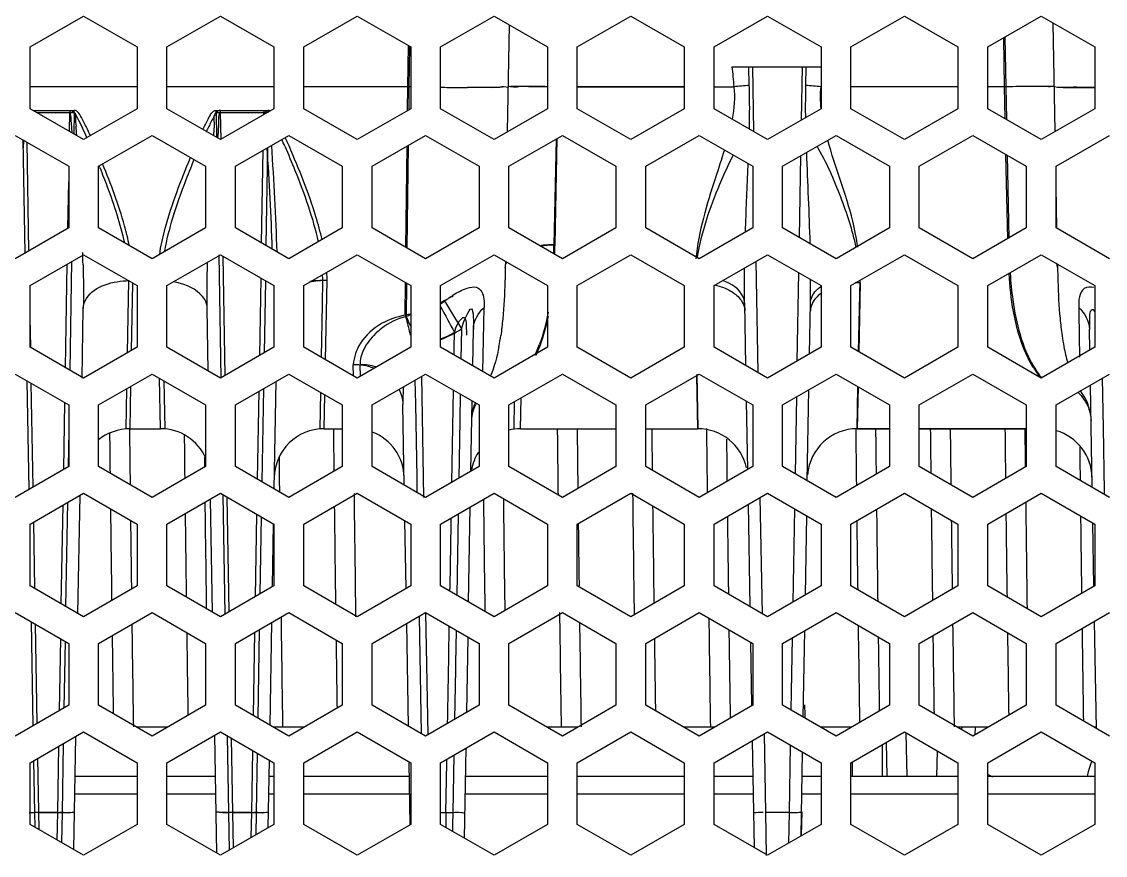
# Model space of a CAD drawing. Header units: millimetres. Extents: x 10297564 to 11610295, y -9287743 to -8409454.
# Drawn here: x 10489156 to 10490030, y -9079286 to -9078613 of the extents above; entities that cross this region are included whole.
import ezdxf

# ---------------------------------------------------------------- set-up
doc = ezdxf.new("R2010")
doc.units = ezdxf.units.MM
doc.header["$LTSCALE"] = 100
doc.layers.add('-0', color=7, linetype='Continuous')

# ---------------------------------------------------------------- blocks, each defined once
blk = doc.blocks.new('인버터 외형도')
at = {"layer": '-0', "linetype": 'Continuous'}
for p, q in [((90016.89, 52167.98), (90049.24, 52186.66)), ((90049.24, 52186.66), (90081.6, 52167.98)), ((90099.65, 52167.98), (90132.01, 52186.66)), ((90132.01, 52186.66), (90164.37, 52167.98)), ((90182.42, 52167.98), (90214.78, 52186.66)), ((90214.78, 52186.66), (90247.14, 52167.98)), ((90265.19, 52167.98), (90297.55, 52186.66)), ((90297.55, 52186.66), (90329.9, 52167.98)), ((90347.96, 52167.98), (90380.32, 52186.66)), ((90380.32, 52186.66), (90412.67, 52167.98)), ((90430.73, 52167.98), (90463.09, 52186.66)), ((90463.09, 52186.66), (90495.44, 52167.98)), ((90513.5, 52167.98), (90545.86, 52186.66)), ((90545.86, 52186.66), (90578.21, 52167.98)), ((90596.27, 52167.98), (90628.63, 52186.66)), ((90628.63, 52186.66), (90660.98, 52167.98)), ((90305.8, 52116.7), (90306.93, 52181.24)), ((90637.08, 52116.81), (90635.93, 52182.44)), ((90606.51, 52143.85), (90605.99, 52173.59)), ((90606.65, 52173.97), (90607.18, 52143.85)), ((90016.89, 52130.61), (90016.89, 52167.98)), ((90081.6, 52167.98), (90081.6, 52130.61)), ((90099.65, 52130.61), (90099.65, 52167.98)), ((90164.37, 52167.98), (90164.37, 52130.61)), ((90182.42, 52130.61), (90182.42, 52167.98)), ((90245.42, 52143.85), (90245.85, 52168.71)), ((90246.51, 52167.99), (90246.09, 52143.85)), ((90247.14, 52167.98), (90247.14, 52130.61)), ((90265.19, 52130.61), (90265.19, 52167.98)), ((90329.9, 52167.98), (90329.9, 52130.61)), ((90347.96, 52130.61), (90347.96, 52167.98)), ((90412.67, 52167.98), (90412.67, 52130.61)), ((90430.73, 52130.61), (90430.73, 52167.98)), ((90495.44, 52167.98), (90495.44, 52130.61)), ((90513.5, 52130.61), (90513.5, 52167.98)), ((90578.21, 52167.98), (90578.21, 52130.61)), ((90596.27, 52130.61), (90596.27, 52167.98)), ((90660.98, 52167.98), (90660.98, 52130.61)), ((90441.53, 52156.01), (90495.44, 52156.01)), ((90452.02, 52144.74), (90451.65, 52156.01)), ((90454.79, 52116.72), (90454.1, 52156.01)), ((90483.98, 52156.01), (90483.42, 52123.67)), ((90486.12, 52144.74), (90486.49, 52156.01)), ((90081.6, 52143.85), (90016.89, 52143.85)), ((90081.6, 52143.85), (90016.89, 52143.85)), ((90164.37, 52143.85), (90099.65, 52143.85)), ((90164.37, 52143.85), (90099.65, 52143.85)), ((90245.42, 52143.85), (90182.42, 52143.85)), ((90246.09, 52143.85), (90182.42, 52143.85)), ((90245.24, 52129.52), (90245.42, 52143.85)), ((90247.14, 52143.82), (90245.42, 52143.85)), ((90246.09, 52143.85), (90245.92, 52129.91)), ((90247.14, 52143.83), (90246.09, 52143.85)), ((90412.67, 52143.85), (90347.96, 52143.85)), ((90347.96, 52143.85), (90412.67, 52143.85)), ((90430.73, 52143.85), (90442.68, 52143.85)), ((90578.21, 52143.85), (90513.5, 52143.85)), ((90578.21, 52143.85), (90513.5, 52143.85)), ((90606.51, 52143.85), (90596.27, 52143.85)), ((90607.18, 52143.85), (90596.27, 52143.85)), ((90606.88, 52124.49), (90606.51, 52143.85)), ((90607.18, 52143.85), (90607.57, 52124.09)), ((90049.24, 52111.93), (90016.89, 52130.61)), ((90018.75, 52129.54), (90040.94, 52129.54)), ((90018.75, 52129.54), (90043.58, 52129.54)), ((90020.93, 52128.28), (90040.94, 52128.28)), ((90020.93, 52128.28), (90043.58, 52128.28)), ((90040.74, 52116.84), (90040.94, 52128.28)), ((90040.94, 52129.54), (90040.94, 52128.28)), ((90043.58, 52128.28), (90043.35, 52115.33)), ((90043.58, 52128.28), (90043.58, 52129.54)), ((90081.6, 52130.61), (90049.24, 52111.93)), ((90132.01, 52111.93), (90099.65, 52130.61)), ((90129.47, 52128.28), (90129.47, 52129.54)), ((90129.47, 52129.54), (90158.33, 52129.54)), ((90129.47, 52128.28), (90129.73, 52113.25)), ((90129.47, 52128.28), (90158.33, 52128.28)), ((90164.37, 52130.61), (90132.01, 52111.93)), ((90132.1, 52128.28), (90132.1, 52129.54)), ((90132.1, 52129.54), (90160.96, 52129.54)), ((90132.39, 52111.94), (90132.1, 52128.28)), ((90132.1, 52128.28), (90160.32, 52128.28)), ((90158.31, 52127.12), (90158.33, 52128.28)), ((90158.33, 52129.54), (90158.33, 52128.28)), ((90160.96, 52129.54), (90160.96, 52128.28)), ((90214.78, 52111.93), (90182.42, 52130.61)), ((90247.14, 52130.61), (90214.78, 52111.93)), ((90297.55, 52111.93), (90265.19, 52130.61)), ((90329.9, 52130.61), (90297.55, 52111.93)), ((90380.32, 52111.93), (90347.96, 52130.61)), ((90412.67, 52130.61), (90380.32, 52111.93)), ((90463.09, 52111.93), (90430.73, 52130.61)), ((90495.44, 52130.61), (90463.09, 52111.93)), ((90545.86, 52111.93), (90513.5, 52130.61)), ((90578.21, 52130.61), (90545.86, 52111.93)), ((90628.63, 52111.93), (90596.27, 52130.61)), ((90660.98, 52130.61), (90628.63, 52111.93)), ((90007.86, 52114.42), (90040.21, 52095.74)), ((90058.27, 52095.74), (90090.63, 52114.42)), ((90090.63, 52114.42), (90122.98, 52095.74)), ((90141.04, 52095.74), (90173.4, 52114.42)), ((90173.4, 52114.42), (90205.75, 52095.74)), ((90223.81, 52095.74), (90256.16, 52114.42)), ((90256.16, 52114.42), (90288.52, 52095.74)), ((90306.58, 52095.74), (90338.93, 52114.42)), ((90338.93, 52114.42), (90371.29, 52095.74)), ((90389.35, 52095.74), (90421.7, 52114.42)), ((90421.7, 52114.42), (90454.06, 52095.74)), ((90472.12, 52095.74), (90504.47, 52114.42)), ((90504.47, 52114.42), (90536.83, 52095.74)), ((90554.89, 52095.74), (90587.24, 52114.42)), ((90587.24, 52114.42), (90619.6, 52095.74)), ((90637.66, 52095.74), (90670.01, 52114.42)), ((90012.38, 52111.81), (90013.58, 52043)), ((90012.76, 52106.98), (90013.05, 52111.42)), ((90016.18, 52044.51), (90015.04, 52110.27)), ((90160.59, 52107.03), (90159.55, 52047.69)), ((90244.21, 52046.6), (90244.98, 52107.96)), ((90245.65, 52108.35), (90244.87, 52046.22)), ((90335.09, 52112.2), (90333.79, 52048.12)), ((90334.46, 52048.12), (90335.75, 52112.58)), ((90156.95, 52049.2), (90157.93, 52105.49)), ((90483.04, 52102.05), (90482.18, 52052.57)), ((90608.34, 52051.88), (90607.3, 52102.84)), ((90608.01, 52102.43), (90609.01, 52052.27)), ((90040.21, 52095.74), (90040.21, 52058.38)), ((90058.27, 52058.38), (90058.27, 52095.74)), ((90122.98, 52095.74), (90122.98, 52058.38)), ((90141.04, 52058.38), (90141.04, 52095.74)), ((90205.75, 52095.74), (90205.75, 52058.38)), ((90223.81, 52058.38), (90223.81, 52095.74)), ((90288.52, 52095.74), (90288.52, 52058.38)), ((90306.58, 52058.38), (90306.58, 52095.74)), ((90371.29, 52095.74), (90371.29, 52058.38)), ((90389.35, 52058.38), (90389.35, 52095.74)), ((90451.28, 52095.85), (90451.34, 52097.38)), ((90454.06, 52095.74), (90454.06, 52058.38)), ((90472.12, 52058.38), (90472.12, 52095.74)), ((90536.83, 52095.74), (90536.83, 52058.38)), ((90554.89, 52058.38), (90554.89, 52095.74)), ((90619.6, 52095.74), (90619.6, 52058.38)), ((90637.66, 52058.38), (90637.66, 52095.74)), ((90039.72, 52058.39), (90040.21, 52086.28)), ((90638.1, 52058.39), (90637.66, 52083.56)), ((90040.21, 52058.38), (90007.86, 52039.7)), ((90090.63, 52039.7), (90058.27, 52058.38)), ((90122.98, 52058.38), (90090.63, 52039.7)), ((90173.4, 52039.7), (90141.04, 52058.38)), ((90205.75, 52058.38), (90173.4, 52039.7)), ((90256.16, 52039.7), (90223.81, 52058.38)), ((90288.52, 52058.38), (90256.16, 52039.7)), ((90338.93, 52039.7), (90306.58, 52058.38)), ((90371.29, 52058.38), (90338.93, 52039.7)), ((90421.7, 52039.7), (90389.35, 52058.38)), ((90454.06, 52058.38), (90421.7, 52039.7)), ((90449.69, 52055.75), (90449.78, 52058.54)), ((90504.47, 52039.7), (90472.12, 52058.38)), ((90536.83, 52058.38), (90504.47, 52039.7)), ((90587.24, 52039.7), (90554.89, 52058.38)), ((90619.6, 52058.38), (90587.24, 52039.7)), ((90670.01, 52039.7), (90637.66, 52058.38)), ((90016.89, 52023.5), (90049.24, 52042.19)), ((90049.24, 52042.19), (90081.6, 52023.5)), ((90099.65, 52023.5), (90132.01, 52042.19)), ((90130.97, 52042.17), (90132.28, 51967.47)), ((90132.01, 52042.19), (90164.37, 52023.5)), ((90134.88, 51969.12), (90133.62, 52041.25)), ((90182.42, 52023.5), (90214.78, 52042.19)), ((90214.78, 52042.19), (90247.14, 52023.5)), ((90265.19, 52023.5), (90297.55, 52042.19)), ((90297.55, 52042.19), (90329.9, 52023.5)), ((90347.96, 52023.5), (90380.32, 52042.19)), ((90380.32, 52042.19), (90412.67, 52023.5)), ((90430.73, 52023.5), (90463.09, 52042.19)), ((90463.09, 52042.19), (90495.44, 52023.5)), ((90513.5, 52023.5), (90545.86, 52042.19)), ((90545.86, 52042.19), (90578.21, 52023.5)), ((90596.27, 52023.5), (90628.63, 52042.19)), ((90628.63, 52042.19), (90660.98, 52023.5)), ((90038.25, 51973.81), (90039.34, 52036.47)), ((90042, 52038.01), (90040.86, 51972.3)), ((90304.43, 52038.21), (90304.37, 52034.45)), ((90457.35, 51970.77), (90456.17, 52038.19)), ((90638.48, 52036.5), (90638.51, 52034.44)), ((90155.76, 51981.17), (90156.58, 52028)), ((90481.81, 52031.38), (90480.87, 51977.73)), ((90016.89, 51986.14), (90016.89, 52023.5)), ((90076.49, 52026.56), (90075.62, 51982.7)), ((90078.28, 51984.23), (90079.09, 52024.95)), ((90081.6, 52023.5), (90081.6, 51986.14)), ((90099.65, 51986.14), (90099.65, 52023.5)), ((90159.19, 52026.5), (90158.42, 51982.71)), ((90164.37, 52023.5), (90164.37, 51986.14)), ((90182.42, 51986.14), (90182.42, 52023.5)), ((90193.87, 52026.56), (90193.58, 52011.98)), ((90195.55, 51978.57), (90196.51, 52026.56)), ((90243.7, 52005.52), (90243.95, 52025.35)), ((90244.61, 52024.96), (90244.36, 52004.8)), ((90247.14, 52023.5), (90247.14, 51986.14)), ((90265.19, 51986.14), (90265.19, 52023.5)), ((90329.9, 52023.5), (90329.9, 51986.14)), ((90347.96, 51986.14), (90347.96, 52023.5)), ((90412.67, 52023.5), (90412.67, 51986.14)), ((90430.73, 51986.14), (90430.73, 52023.5)), ((90495.44, 52023.5), (90495.44, 51986.14)), ((90513.5, 51986.14), (90513.5, 52023.5)), ((90518.18, 51983.44), (90519.04, 52026.7)), ((90519.09, 52025.2), (90518.27, 51983.39)), ((90578.21, 52023.5), (90578.21, 51986.14)), ((90596.27, 51986.14), (90596.27, 52023.5)), ((90660.98, 52023.5), (90660.98, 51986.14)), ((90048.29, 51967.48), (90049.03, 52009.8)), ((90124.68, 51971.69), (90124.02, 52009.8)), ((90193.58, 52011.98), (90192.95, 51980.06)), ((90267.55, 52014.09), (90268.11, 52013.16)), ((90290.84, 51971.33), (90291.52, 52010.25)), ((90449.14, 52012.88), (90449.79, 51975.14)), ((90488.46, 51982.11), (90489, 52012.87)), ((90017.2, 51986.15), (90016.89, 52004.25)), ((90273.48, 51986), (90273.64, 51995.14)), ((90277.87, 51997.33), (90277.53, 51979.02)), ((90284.69, 51974.89), (90285.08, 51997)), ((90658.02, 51984.44), (90657.8, 51997.01)), ((90049.24, 51967.46), (90016.89, 51986.14)), ((90081.6, 51986.14), (90049.24, 51967.46)), ((90132.01, 51967.46), (90099.65, 51986.14)), ((90164.37, 51986.14), (90132.01, 51967.46)), ((90214.78, 51967.46), (90182.42, 51986.14)), ((90247.14, 51986.14), (90214.78, 51967.46)), ((90297.55, 51967.46), (90265.19, 51986.14)), ((90273.4, 51981.41), (90273.48, 51986)), ((90329.9, 51986.14), (90297.55, 51967.46)), ((90380.32, 51967.46), (90347.96, 51986.14)), ((90412.67, 51986.14), (90380.32, 51967.46)), ((90463.09, 51967.46), (90430.73, 51986.14)), ((90495.44, 51986.14), (90463.09, 51967.46)), ((90545.86, 51967.46), (90513.5, 51986.14)), ((90578.21, 51986.14), (90545.86, 51967.46)), ((90628.63, 51967.46), (90596.27, 51986.14)), ((90660.98, 51986.14), (90628.63, 51967.46)), ((90212.46, 51968.8), (90212.33, 51975.6)), ((90216.46, 51975.58), (90216.6, 51968.52)), ((90007.86, 51969.95), (90040.21, 51951.27)), ((90058.27, 51951.27), (90090.63, 51969.95)), ((90090.63, 51969.95), (90122.98, 51951.27)), ((90141.04, 51951.27), (90173.4, 51969.95)), ((90173.4, 51969.95), (90205.75, 51951.27)), ((90223.81, 51951.27), (90256.16, 51969.95)), ((90256.16, 51969.95), (90288.52, 51951.27)), ((90306.58, 51951.27), (90338.93, 51969.95)), ((90338.93, 51969.95), (90371.29, 51951.27)), ((90389.35, 51951.27), (90421.7, 51969.95)), ((90420.23, 51969.92), (90420.89, 51936.84)), ((90420.96, 51936.84), (90420.31, 51969.14)), ((90421.7, 51969.95), (90454.06, 51951.27)), ((90472.12, 51951.27), (90504.47, 51969.95)), ((90504.47, 51969.95), (90536.83, 51951.27)), ((90554.89, 51951.27), (90587.24, 51969.95)), ((90587.24, 51969.95), (90619.6, 51951.27)), ((90637.66, 51951.27), (90670.01, 51969.95)), ((90014.92, 51965.87), (90016.07, 51899.97)), ((90018.68, 51901.48), (90017.58, 51964.33)), ((90077.33, 51936.84), (90077.85, 51962.57)), ((90095.72, 51936.84), (90095.1, 51967.37)), ((90097.77, 51965.82), (90098.35, 51936.84)), ((90164.5, 51900.36), (90165.64, 51965.47)), ((90249.73, 51966.23), (90249.98, 51951.6)), ((90254.92, 51907.4), (90253.85, 51968.62)), ((90517.25, 51936.84), (90517.76, 51962.28)), ((90517.85, 51962.23), (90517.33, 51936.84)), ((90659.48, 51901.31), (90658.39, 51963.24)), ((90665.54, 51967.37), (90666.08, 51937.3)), ((90075.19, 51961.04), (90074.7, 51936.84)), ((90154.45, 51906.17), (90155.38, 51959.55)), ((90158.04, 51961.09), (90157.06, 51904.66)), ((90192.53, 51958.9), (90192.08, 51936.84)), ((90194.72, 51936.84), (90195.13, 51957.4)), ((90272.04, 51904.39), (90273.03, 51960.21)), ((90277.15, 51957.83), (90276.86, 51941.89)), ((90480.49, 51956.11), (90479.68, 51909.54)), ((90487.12, 51905.25), (90488.09, 51960.49)), ((90037.17, 51912.15), (90037.88, 51952.62)), ((90040.21, 51951.27), (90040.21, 51913.91)), ((90058.27, 51913.91), (90058.27, 51951.27)), ((90122.98, 51951.27), (90122.98, 51913.91)), ((90141.04, 51913.91), (90141.04, 51951.27)), ((90205.75, 51951.27), (90205.75, 51913.91)), ((90223.81, 51913.91), (90223.81, 51951.27)), ((90243.27, 51902.67), (90242.42, 51951.56)), ((90249.98, 51951.6), (90250.76, 51907.33)), ((90283.58, 51911.05), (90284.32, 51953.69)), ((90288.52, 51951.27), (90288.52, 51913.91)), ((90306.58, 51913.91), (90306.58, 51951.27)), ((90309.79, 51953.12), (90309.47, 51936.93)), ((90313.6, 51936.84), (90313.98, 51955.54)), ((90371.29, 51951.27), (90371.29, 51913.91)), ((90389.35, 51913.91), (90389.35, 51951.27)), ((90450.17, 51953.51), (90450.89, 51912.08)), ((90454.06, 51951.27), (90454.06, 51913.91)), ((90472.12, 51913.91), (90472.12, 51951.27)), ((90536.83, 51951.27), (90536.83, 51913.91)), ((90554.89, 51913.91), (90554.89, 51951.27)), ((90619.6, 51951.27), (90619.6, 51913.91)), ((90637.66, 51913.91), (90637.66, 51951.27)), ((90077.33, 51936.84), (90095.72, 51936.84)), ((90077.33, 51936.84), (90095.72, 51936.84)), ((90194.72, 51936.84), (90205.75, 51936.84)), ((90194.72, 51936.84), (90205.75, 51936.84)), ((90276.86, 51941.89), (90276.23, 51906.82)), ((90313.6, 51936.84), (90371.29, 51936.84)), ((90313.6, 51936.84), (90371.29, 51936.84)), ((90389.35, 51936.84), (90420.96, 51936.84)), ((90389.35, 51936.84), (90420.89, 51936.84)), ((90536.83, 51936.84), (90517.25, 51936.84)), ((90517.33, 51936.84), (90536.83, 51936.84)), ((90619.6, 51936.84), (90554.89, 51936.84)), ((90554.89, 51936.84), (90619.6, 51936.84)), ((90666.08, 51937.3), (90666.76, 51898.97)), ((90040.21, 51935.21), (90039.84, 51913.92)), ((90040.21, 51913.91), (90007.86, 51895.23)), ((90090.63, 51895.23), (90058.27, 51913.91)), ((90122.98, 51913.91), (90090.63, 51895.23)), ((90173.4, 51895.23), (90141.04, 51913.91)), ((90205.75, 51913.91), (90173.4, 51895.23)), ((90256.16, 51895.23), (90223.81, 51913.91)), ((90288.52, 51913.91), (90256.16, 51895.23)), ((90338.93, 51895.23), (90306.58, 51913.91)), ((90371.29, 51913.91), (90338.93, 51895.23)), ((90421.7, 51895.23), (90389.35, 51913.91)), ((90454.06, 51913.91), (90421.7, 51895.23)), ((90504.47, 51895.23), (90472.12, 51913.91)), ((90536.83, 51913.91), (90504.47, 51895.23)), ((90587.24, 51895.23), (90554.89, 51913.91)), ((90619.6, 51913.91), (90587.24, 51895.23)), ((90670.01, 51895.23), (90637.66, 51913.91)), ((90250.76, 51907.33), (90250.92, 51898.26)), ((90255.14, 51895.21), (90254.92, 51907.4)), ((90016.89, 51879.03), (90049.24, 51897.71)), ((90049.24, 51897.71), (90081.6, 51879.03)), ((90099.65, 51879.03), (90132.01, 51897.71)), ((90132.01, 51897.71), (90164.37, 51879.03)), ((90133.51, 51896.85), (90134.77, 51824.59)), ((90182.42, 51879.03), (90214.78, 51897.71)), ((90214.78, 51897.71), (90247.14, 51879.03)), ((90265.19, 51879.03), (90297.55, 51897.71)), ((90297.55, 51897.71), (90329.9, 51879.03)), ((90347.96, 51879.03), (90380.32, 51897.71)), ((90380.32, 51897.71), (90412.67, 51879.03)), ((90430.73, 51879.03), (90463.09, 51897.71)), ((90463.09, 51897.71), (90495.44, 51879.03)), ((90513.5, 51879.03), (90545.86, 51897.71)), ((90545.86, 51897.71), (90578.21, 51879.03)), ((90596.27, 51879.03), (90628.63, 51897.71)), ((90628.63, 51897.71), (90660.98, 51879.03)), ((90666.76, 51898.97), (90666.79, 51897.09)), ((90035.75, 51830.78), (90036.79, 51890.53)), ((90039.46, 51892.07), (90038.36, 51829.27)), ((90045.8, 51824.98), (90047.05, 51896.45)), ((90127.23, 51825.75), (90126.04, 51894.27)), ((90137.37, 51826.09), (90136.17, 51895.31)), ((90451.26, 51890.89), (90452.34, 51829.2)), ((90459.91, 51824.83), (90458.68, 51895.17)), ((90153.21, 51835.23), (90154.08, 51884.97)), ((90156.69, 51883.47), (90155.88, 51836.77)), ((90275.85, 51885.19), (90275, 51836.01)), ((90282.19, 51831.86), (90283.2, 51889.43)), ((90479.31, 51888.35), (90478.33, 51831.79)), ((90485.92, 51836.17), (90486.75, 51884.05)), ((90016.89, 51841.67), (90016.89, 51879.03)), ((90019.75, 51840.02), (90019.05, 51880.28)), ((90081.6, 51879.03), (90081.6, 51841.67)), ((90099.65, 51841.67), (90099.65, 51879.03)), ((90163.48, 51841.69), (90164.13, 51879.04)), ((90164.37, 51879.03), (90164.37, 51841.67)), ((90182.42, 51841.67), (90182.42, 51879.03)), ((90244.36, 51840.07), (90243.65, 51881.05)), ((90247.14, 51879.03), (90247.14, 51841.67)), ((90265.19, 51841.67), (90265.19, 51879.03)), ((90270.93, 51841.57), (90271.59, 51878.92)), ((90271.59, 51878.92), (90271.66, 51882.77)), ((90329.9, 51879.03), (90329.9, 51841.67)), ((90347.96, 51841.67), (90347.96, 51879.03)), ((90412.67, 51879.03), (90412.67, 51841.67)), ((90430.73, 51841.67), (90430.73, 51879.03)), ((90495.44, 51879.03), (90495.44, 51841.67)), ((90513.5, 51841.67), (90513.5, 51879.03)), ((90578.21, 51879.03), (90578.21, 51841.67)), ((90596.27, 51841.67), (90596.27, 51879.03)), ((90660.52, 51841.67), (90659.85, 51879.69)), ((90660.98, 51879.03), (90660.98, 51841.67)), ((90049.24, 51822.99), (90016.89, 51841.67)), ((90081.6, 51841.67), (90049.24, 51822.99)), ((90132.01, 51822.99), (90099.65, 51841.67)), ((90164.37, 51841.67), (90132.01, 51822.99)), ((90214.78, 51822.99), (90182.42, 51841.67)), ((90247.14, 51841.67), (90214.78, 51822.99)), ((90297.55, 51822.99), (90265.19, 51841.67)), ((90270.87, 51838.39), (90270.93, 51841.57)), ((90329.9, 51841.67), (90297.55, 51822.99)), ((90380.32, 51822.99), (90347.96, 51841.67)), ((90412.67, 51841.67), (90380.32, 51822.99)), ((90463.09, 51822.99), (90430.73, 51841.67)), ((90495.44, 51841.67), (90463.09, 51822.99)), ((90545.86, 51822.99), (90513.5, 51841.67)), ((90578.21, 51841.67), (90545.86, 51822.99)), ((90628.63, 51822.99), (90596.27, 51841.67)), ((90660.98, 51841.67), (90628.63, 51822.99)), ((90007.86, 51825.48), (90040.21, 51806.8)), ((90058.27, 51806.8), (90090.63, 51825.48)), ((90090.63, 51825.48), (90122.98, 51806.8)), ((90141.04, 51806.8), (90173.4, 51825.48)), ((90173.4, 51825.48), (90205.75, 51806.8)), ((90223.81, 51806.8), (90256.16, 51825.48)), ((90256.16, 51825.48), (90288.52, 51806.8)), ((90257.64, 51751.61), (90256.35, 51825.48)), ((90306.58, 51806.8), (90338.93, 51825.48)), ((90338.93, 51825.48), (90371.29, 51806.8)), ((90389.35, 51806.8), (90421.7, 51825.48)), ((90421.7, 51825.48), (90454.06, 51806.8)), ((90472.12, 51806.8), (90504.47, 51825.48)), ((90504.47, 51825.48), (90536.83, 51806.8)), ((90554.89, 51806.8), (90587.24, 51825.48)), ((90587.24, 51825.48), (90619.6, 51806.8)), ((90637.66, 51806.8), (90670.01, 51825.48)), ((90017.47, 51819.93), (90018.57, 51756.94)), ((90021.17, 51758.45), (90020.13, 51818.4)), ((90162.01, 51757.33), (90163.09, 51819.53)), ((90245.82, 51756.73), (90244.73, 51818.88)), ((90252.23, 51823.21), (90253.48, 51752.31)), ((90662.02, 51755.37), (90660.89, 51820.21)), ((90151.95, 51763.14), (90152.83, 51813.61)), ((90155.5, 51815.15), (90154.57, 51761.63)), ((90484.63, 51762.22), (90485.54, 51814.55)), ((90034.62, 51766.21), (90035.38, 51809.59)), ((90037.99, 51808.08), (90037.29, 51767.75)), ((90040.21, 51806.8), (90040.21, 51769.44)), ((90058.27, 51769.44), (90058.27, 51806.8)), ((90122.98, 51806.8), (90122.98, 51769.44)), ((90141.04, 51769.44), (90141.04, 51806.8)), ((90205.75, 51806.8), (90205.75, 51769.44)), ((90223.81, 51769.44), (90223.81, 51806.8)), ((90281.03, 51765.11), (90281.82, 51810.67)), ((90288.52, 51806.8), (90288.52, 51769.44)), ((90306.58, 51769.44), (90306.58, 51806.8)), ((90371.29, 51806.8), (90371.29, 51769.44)), ((90389.35, 51769.44), (90389.35, 51806.8)), ((90452.72, 51807.57), (90453.38, 51769.43)), ((90454.06, 51806.8), (90454.06, 51769.44)), ((90472.12, 51769.44), (90472.12, 51806.8)), ((90477.95, 51810.17), (90477.19, 51766.51)), ((90536.83, 51806.8), (90536.83, 51769.44)), ((90554.89, 51769.44), (90554.89, 51806.8)), ((90619.6, 51806.8), (90619.6, 51769.44)), ((90637.66, 51769.44), (90637.66, 51806.8)), ((90040.21, 51769.44), (90007.86, 51750.76)), ((90090.63, 51750.76), (90058.27, 51769.44)), ((90122.98, 51769.44), (90090.63, 51750.76)), ((90173.4, 51750.76), (90141.04, 51769.44)), ((90205.75, 51769.44), (90173.4, 51750.76)), ((90256.16, 51750.76), (90223.81, 51769.44)), ((90288.52, 51769.44), (90256.16, 51750.76)), ((90338.93, 51750.76), (90306.58, 51769.44)), ((90371.29, 51769.44), (90338.93, 51750.76)), ((90421.7, 51750.76), (90389.35, 51769.44)), ((90454.06, 51769.44), (90421.7, 51750.76)), ((90504.47, 51750.76), (90472.12, 51769.44)), ((90536.83, 51769.44), (90504.47, 51750.76)), ((90587.24, 51750.76), (90554.89, 51769.44)), ((90619.6, 51769.44), (90587.24, 51750.76)), ((90670.01, 51750.76), (90637.66, 51769.44)), ((90016.89, 51734.56), (90049.24, 51753.24)), ((90049.24, 51753.24), (90081.6, 51734.56)), ((90081.11, 51756.25), (90100.15, 51756.25)), ((90099.65, 51734.56), (90132.01, 51753.24)), ((90132.01, 51753.24), (90164.37, 51734.56)), ((90163.88, 51756.25), (90169.64, 51756.25)), ((90169.64, 51756.25), (90182.91, 51756.25)), ((90182.42, 51734.56), (90214.78, 51753.24)), ((90214.78, 51753.24), (90247.14, 51734.56)), ((90265.19, 51734.56), (90297.55, 51753.24)), ((90297.55, 51753.24), (90329.9, 51734.56)), ((90329.41, 51756.25), (90338.18, 51756.25)), ((90338.18, 51756.25), (90348.45, 51756.25)), ((90347.96, 51734.56), (90380.32, 51753.24)), ((90380.32, 51753.24), (90412.67, 51734.56)), ((90412.18, 51756.25), (90428.48, 51756.25)), ((90428.48, 51756.25), (90431.22, 51756.25)), ((90430.73, 51734.56), (90463.09, 51753.24)), ((90463.09, 51753.24), (90495.44, 51734.56)), ((90494.95, 51756.25), (90513.99, 51756.25)), ((90513.5, 51734.56), (90545.86, 51753.24)), ((90545.86, 51753.24), (90578.21, 51734.56)), ((90547.46, 51726.16), (90547, 51752.58)), ((90577.72, 51756.25), (90596.76, 51756.25)), ((90580.53, 51756.16), (90580.5, 51754.65)), ((90588.71, 51751.61), (90588.81, 51756.25)), ((90596.27, 51734.56), (90628.63, 51753.24)), ((90628.63, 51753.24), (90660.98, 51734.56)), ((90660.49, 51756.25), (90662.01, 51756.25)), ((90036.91, 51746.13), (90036.19, 51704.54)), ((90043.31, 51681.95), (90044.5, 51750.51)), ((90129.78, 51679.81), (90128.53, 51751.24)), ((90136.06, 51750.91), (90136.87, 51704.54)), ((90139.49, 51704.54), (90138.71, 51749.38)), ((90453.76, 51747.86), (90454.89, 51683.26)), ((90462.02, 51704.54), (90461.19, 51752.15)), ((90535.42, 51726.16), (90535.06, 51747.01)), ((90033.55, 51704.54), (90034.25, 51744.59)), ((90150.93, 51704.54), (90151.58, 51741.94)), ((90154.2, 51740.43), (90153.57, 51704.54)), ((90273.27, 51739.22), (90272.64, 51704.54)), ((90279.7, 51688.83), (90280.65, 51743.49)), ((90476.82, 51745.32), (90476.11, 51704.54)), ((90483.37, 51690.23), (90484.26, 51741.02)), ((90532.31, 51745.42), (90532.31, 51726.16)), ((90565.6, 51741.85), (90565.32, 51726.16)), ((90016.89, 51697.2), (90016.89, 51734.56)), ((90018.94, 51735.75), (90019.49, 51704.54)), ((90022.28, 51694.09), (90021.54, 51737.25)), ((90081.6, 51734.56), (90081.6, 51697.2)), ((90099.65, 51697.2), (90099.65, 51734.56)), ((90160.92, 51695.21), (90161.64, 51736.14)), ((90164.37, 51734.56), (90164.37, 51697.2)), ((90182.42, 51697.2), (90182.42, 51734.56)), ((90246.86, 51697.2), (90246.21, 51734.55)), ((90247.14, 51734.56), (90247.14, 51697.2)), ((90265.19, 51697.2), (90265.19, 51734.56)), ((90268.47, 51704.54), (90269.05, 51734.49)), ((90269.05, 51734.49), (90269.1, 51736.81)), ((90329.9, 51734.56), (90329.9, 51697.2)), ((90347.96, 51697.2), (90347.96, 51734.56)), ((90412.67, 51734.56), (90412.67, 51697.2)), ((90430.73, 51697.2), (90430.73, 51734.56)), ((90495.44, 51734.56), (90495.44, 51697.2)), ((90513.5, 51697.2), (90513.5, 51734.56)), ((90514.25, 51735), (90514.25, 51726.16)), ((90578.21, 51734.56), (90578.21, 51697.2)), ((90596.27, 51697.2), (90596.27, 51734.56)), ((90660.98, 51734.56), (90660.98, 51697.2)), ((90081.6, 51726.16), (90044.08, 51726.16)), ((90128.97, 51726.16), (90099.65, 51726.16)), ((90164.37, 51726.16), (90161.46, 51726.16)), ((90246.35, 51726.16), (90182.42, 51726.16)), ((90329.9, 51726.16), (90280.35, 51726.16)), ((90412.67, 51726.16), (90347.96, 51726.16)), ((90454.14, 51726.16), (90430.73, 51726.16)), ((90495.44, 51726.16), (90484, 51726.16)), ((90578.21, 51726.16), (90513.5, 51726.16)), ((90660.98, 51726.16), (90596.27, 51726.16)), ((90081.6, 51715.58), (90043.89, 51715.58)), ((90129.16, 51715.58), (90099.65, 51715.58)), ((90164.37, 51715.58), (90161.28, 51715.58)), ((90246.54, 51715.58), (90182.42, 51715.58)), ((90329.9, 51715.58), (90280.16, 51715.58)), ((90412.67, 51715.58), (90347.96, 51715.58)), ((90454.32, 51715.58), (90430.73, 51715.58)), ((90495.44, 51715.58), (90483.81, 51715.58)), ((90578.21, 51715.58), (90513.5, 51715.58)), ((90660.98, 51715.58), (90596.27, 51715.58)), ((90019.47, 51704.54), (90019.62, 51695.62)), ((90033.55, 51704.54), (90019.49, 51704.54)), ((90022.11, 51704.54), (90036.19, 51704.54)), ((90033.28, 51687.74), (90033.57, 51704.54)), ((90036.19, 51704.54), (90035.89, 51686.23)), ((90136.85, 51704.54), (90137.24, 51681.54)), ((90150.93, 51704.54), (90136.87, 51704.54)), ((90139.85, 51683.05), (90139.49, 51704.54)), ((90139.49, 51704.54), (90153.57, 51704.54)), ((90150.69, 51689.31), (90150.95, 51704.54)), ((90153.57, 51704.54), (90153.35, 51690.84)), ((90265.19, 51704.54), (90268.47, 51704.54)), ((90265.19, 51704.54), (90272.65, 51704.54)), ((90268.49, 51704.54), (90268.37, 51697.08)), ((90272.65, 51704.54), (90272.52, 51697.01)), ((90462.46, 51678.51), (90462.02, 51704.54)), ((90476.11, 51704.54), (90462.02, 51704.54)), ((90476.11, 51704.54), (90475.8, 51685.86)), ((90483.7, 51704.79), (90483.45, 51690.28)), ((90049.24, 51678.52), (90016.89, 51697.2)), ((90081.6, 51697.2), (90049.24, 51678.52)), ((90132.01, 51678.52), (90099.65, 51697.2)), ((90164.37, 51697.2), (90132.01, 51678.52)), ((90214.78, 51678.52), (90182.42, 51697.2)), ((90247.14, 51697.2), (90214.78, 51678.52)), ((90297.55, 51678.52), (90265.19, 51697.2)), ((90268.37, 51697.08), (90268.34, 51695.29)), ((90272.52, 51697.01), (90272.46, 51692.88)), ((90329.9, 51697.2), (90297.55, 51678.52)), ((90380.32, 51678.52), (90347.96, 51697.2)), ((90412.67, 51697.2), (90380.32, 51678.52)), ((90463.09, 51678.52), (90430.73, 51697.2)), ((90495.44, 51697.2), (90463.09, 51678.52)), ((90545.86, 51678.52), (90513.5, 51697.2)), ((90578.21, 51697.2), (90545.86, 51678.52)), ((90628.63, 51678.52), (90596.27, 51697.2)), ((90660.98, 51697.2), (90628.63, 51678.52))]:
    blk.add_line(p, q, dxfattribs=at)
for centre, radius, start, end in [((92301.16, 52325.09), 1867.29, 185.19491, 185.56973), ((90295.72, 54752.06), 2608.67, 269.3301, 269.55503), ((90294.65, 54710.67), 2567.27, 269.34352, 269.57218), ((90291.34, 54193.62), 2050.21, 269.5561, 269.72376), ((90290.41, 54148.43), 2005.02, 269.57322, 269.74396), ((90311.17, 50844.81), 1299.26, 89.17676, 89.68498), ((90602.62, 50506.59), 1645.05, 95.25266, 95.57942), ((90090.26, 52132.69), 361.96, 0.94905, 1.90786), ((90851.5, 52132.55), 365.59, 178.0905, 179.0396), ((90335.52, 50506.62), 1645.03, 84.42058, 84.74739), ((90932.2, 52131.49), 446.3, 179.07596, 180.796), ((89394.41, 52070.28), 652.15, 3.87491, 4.37686), ((89793.78, 51996.8), 282.53, 24.3084, 25.61546), ((89779.1, 51988.84), 301.58, 24.58365, 25.41111), ((90364.34, 52004.03), 265.94, 154.56833, 154.90023), ((89812.29, 51950.58), 394.05, 23.54985, 24.36985), ((89796.45, 51944.73), 408.5, 23.5393, 24.1669), ((89589.1, 51904.5), 507.04, 22.05978, 22.18238), ((90617.22, 51890.95), 542.96, 157.38279, 157.60828), ((90332.89, 51986.36), 61.77, 89.16543, 97.14859), ((89911.33, 52056.47), 422.53, 358.12632, 358.86839), ((89916.58, 52056.38), 417.97, 358.06081, 358.86784), ((88993.49, 52011.58), 1055.69, 1.33252, 1.73917), ((90215.39, 52022.95), 121.79, 169.84695, 170.84156), ((90536.66, 52021.5), 117.78, 169.38105, 170.77152), ((90120.63, 52027.99), 73.25, 358.8787, 1.57071), ((90121.7, 52027.99), 74.81, 358.89918, 2.67412), ((90193.28, 51974.85), 51.71, 89.34223, 97.38635), ((89904.33, 52022.38), 584.75, 359.06772, 0.09844), ((89783.53, 52022.41), 705.55, 0.07945, 0.39683), ((90508.65, 52004.34), 22.92, 124.95794, 126.50054), ((90518.51, 51973.77), 51.43, 89.34526, 92.79383), ((90287.97, 51980.24), 39.75, 114.59411, 117.25488), ((90286.06, 51984.37), 35.2, 111.89539, 114.56944), ((92275.99, 53084.31), 2279.41, 208.09298, 208.54388), ((90238.2, 52053.94), 49.49, 303.14658, 306.36976), ((91849.97, 52976.82), 1852.27, 211.34966, 211.92505), ((90251.46, 51972.13), 34.28, 96.47033, 103.08407), ((90257.2, 51970.87), 36.27, 106.12952, 110.74396), ((90242.74, 52050.63), 63.84, 290.64315, 303.38695), ((90242.44, 52049.9), 63.04, 291.81858, 299.67612), ((90242.71, 52049.26), 62.34, 291.15658, 291.80501), ((90152.98, 52014.63), 150.2, 349.25904, 351.81311), ((90789.69, 52014.54), 149.97, 188.20386, 190.76271), ((90244.23, 52017.28), 86, 335.29786, 339.83441), ((90244.55, 52017.47), 86.39, 335.23534, 339.74298), ((90212.54, 51938.79), 36.81, 84.97796, 90.33356), ((90212.62, 51939.63), 35.97, 75.64526, 84.99596), ((90213.04, 51941.31), 34.23, 69.84093, 75.6272), ((90676.86, 52006.25), 62.13, 211.48355, 218.47968), ((90677.45, 52006.34), 62.13, 210.95391, 218.7343), ((90370.37, 51953.64), 127.97, 176.17324, 180.9307), ((90628.72, 51941.2), 30.06, 30.43195, 38.51713), ((90628.63, 51941.17), 30.15, 13.55404, 30.39663), ((90307.73, 51940.84), 23.72, 150.83865, 153.32258), ((90077.33, 51906.74), 30.1, 90.00007, 129.83741), ((135209.08, 52441.15), 45134.94, 180.640207, 180.683506), ((90095.72, 51906.74), 30.1, 23.89085, 89.99992), ((90194.72, 51906.74), 30.1, 90.00013, 179), ((135344.52, 52441.15), 45146.98, 180.639947, 180.672675), ((90313.6, 51906.74), 30.1, 90.00019, 103.71367), ((135479.97, 52441.15), 45146.98, 180.640035, 180.691095), ((135479.97, 52441.15), 45134.94, 180.640206, 180.686001), ((135525.11, 52441.15), 45134.94, 180.640206, 180.672401), ((90420.89, 51906.74), 30.1, 12.21117, 89.99986), ((135570.26, 52441.15), 45146.98, 180.639953, 180.689105), ((90517.33, 51906.74), 30.1, 90.00013, 175.70447), ((135660.55, 52441.15), 45146.98, 180.640044, 180.683628), ((135660.55, 52441.15), 45134.94, 180.640035, 180.675045), ((135705.7, 52441.15), 45146.98, 180.640035, 180.674442), ((135705.7, 52441.15), 45134.94, 180.640206, 180.683506), ((135750.85, 52441.15), 45146.98, 180.640035, 180.678152), ((135750.85, 52441.15), 45134.94, 180.640206, 180.669325), ((135209.08, 52441.15), 45146.98, 180.643481, 180.674442), ((135254.23, 52441.15), 45146.98, 180.645352, 180.678152), ((90213.1, 51906.74), 30.1, 1, 68.94705), ((135570.26, 52441.15), 45134.94, 180.64823, 180.680523), ((90629.28, 51906.74), 30.1, 1, 73.7703), ((135795.99, 52441.15), 45146.98, 180.653994, 180.679993), ((135254.23, 52441.15), 45134.94, 180.662153, 180.669325), ((135299.38, 52441.15), 45134.94, 180.662039, 180.689059), ((90313.6, 51906.74), 30.1, 148.02764, 170.6069), ((135344.52, 52441.15), 45134.94, 180.689903, 180.784751), ((135525.11, 52441.15), 45146.98, 180.689675, 180.782907), ((135254.23, 52441.15), 45134.94, 180.696561, 180.778612), ((135434.82, 52441.15), 45146.98, 180.694186, 180.780625), ((135434.82, 52441.15), 45134.94, 180.69421, 180.779828), ((135750.85, 52441.15), 45134.94, 180.696561, 180.778612), ((135209.08, 52441.15), 45146.98, 180.701796, 180.771953), ((135254.23, 52441.15), 45146.98, 180.705139, 180.769522), ((135344.52, 52441.15), 45146.98, 180.699662, 180.775073), ((135525.11, 52441.15), 45134.94, 180.699763, 180.77435), ((135570.26, 52441.15), 45134.94, 180.707518, 180.767507), ((135660.55, 52441.15), 45134.94, 180.702039, 180.77306), ((135705.7, 52441.15), 45146.98, 180.701796, 180.771953), ((135750.85, 52441.15), 45146.98, 180.705139, 180.769522), ((135795.99, 52441.15), 45146.98, 180.707348, 180.766477), ((135209.08, 52441.15), 45134.94, 180.710869, 180.763394), ((135479.97, 52441.15), 45134.94, 180.713582, 180.761005), ((135660.55, 52441.15), 45146.98, 180.710615, 180.763971), ((135705.7, 52441.15), 45134.94, 180.710869, 180.763394), ((135479.97, 52441.15), 45146.98, 180.781398, 180.869235), ((135209.08, 52441.15), 45134.94, 180.790388, 180.869467), ((135299.38, 52441.15), 45134.94, 180.78491, 180.869467), ((135479.97, 52441.15), 45134.94, 180.789316, 180.869467), ((135570.26, 52441.15), 45146.98, 180.785774, 180.869235), ((135705.7, 52441.15), 45134.94, 180.790388, 180.869467), ((135209.08, 52441.15), 45146.98, 180.798941, 180.859052), ((135254.23, 52441.15), 45146.98, 180.796877, 180.860279), ((135570.26, 52441.15), 45134.94, 180.794869, 180.862699), ((135660.55, 52441.15), 45146.98, 180.791326, 180.865756), ((135705.7, 52441.15), 45146.98, 180.798941, 180.859052), ((135750.85, 52441.15), 45146.98, 180.796877, 180.860279), ((135795.99, 52441.15), 45146.98, 180.793464, 180.864603), ((135344.52, 52441.15), 45146.98, 180.802428, 180.854803), ((135525.11, 52441.15), 45134.94, 180.801344, 180.857061), ((135660.55, 52441.15), 45134.94, 180.800422, 180.857221), ((135615.41, 52441.15), 45134.94, 180.85253, 180.862614), ((90850.75, 52222.77), 556.81, 242.80329, 243.12788), ((90016.64, 51870.11), 165.59, 270.05778, 270.98389), ((90134.53, 51770.12), 65.61, 271.06117, 273.01542), ((90271.06, 51853.13), 148.61, 268.9995, 270.42448)]:
    blk.add_arc(centre, radius, start, end, dxfattribs=at)
for points, knots in [([(90302.74, 52143.58), (90301.6, 52143.54), (90294.5, 52143.39), (90287.41, 52143.41), (90281.45, 52143.43)], [0, 0, 0, 0, 0.160693, 1, 1, 1, 1]), ([(90306.28, 52143.85), (90306.27, 52143.36), (90303.07, 52144.1), (90299.57, 52143.11), (90291.08, 52143.57), (90285.06, 52143.42), (90281.46, 52143.43)], [0, 0, 0, 0, 0.059048, 0.245313, 0.565347, 1, 1, 1, 1]), ([(90318.31, 52144.06), (90316.73, 52144.07), (90312.6, 52144.03), (90308.44, 52144.2), (90305.89, 52143.92)], [0, 0, 0, 0, 0.381523, 1, 1, 1, 1]), ([(90306.28, 52143.85), (90306.29, 52144.36), (90309.65, 52143.42), (90313.14, 52144.47), (90321.14, 52143.9), (90326.66, 52144), (90329.77, 52143.95)], [0, 0, 0, 0, 0.064475, 0.270683, 0.602391, 1, 1, 1, 1]), ([(90631.06, 52144.06), (90629.38, 52144.07), (90621.2, 52144.07), (90613.01, 52143.96), (90606.51, 52143.85)], [0, 0, 0, 0, 0.205104, 1, 1, 1, 1]), ([(90628.46, 52144.07), (90626.85, 52144.07), (90619.76, 52144.04), (90612.67, 52143.95), (90607.18, 52143.85)], [0, 0, 0, 0, 0.226207, 1, 1, 1, 1]), ([(90636.6, 52143.85), (90636.6, 52144.29), (90633.64, 52143.48), (90632.47, 52144.05), (90631.06, 52144.06)], [0, 0, 0, 0, 0.237851, 1, 1, 1, 1]), ([(90636.75, 52143.78), (90636.71, 52143.79), (90636.67, 52143.8), (90636.6, 52143.83), (90636.6, 52143.85)], [0, 0, 0, 0, 0.693277, 1, 1, 1, 1]), ([(90660.86, 52143.43), (90655.1, 52143.41), (90647.12, 52143.77), (90638.97, 52143.27), (90636.75, 52143.78)], [0, 0, 0, 0, 0.716783, 1, 1, 1, 1]), ([(90640.14, 52143.58), (90641.26, 52143.54), (90648.19, 52143.39), (90655.11, 52143.41), (90660.92, 52143.43)], [0, 0, 0, 0, 0.161276, 1, 1, 1, 1]), ([(90040.94, 52129.54), (90043.14, 52129.54), (90045.66, 52124.35), (90047.59, 52120.92), (90048.54, 52118.94)], [0, 0, 0, 0, 0.500235, 1, 1, 1, 1]), ([(90042.04, 52119.91), (90041.91, 52121.31), (90041.48, 52124.01), (90041.74, 52127.12), (90040.94, 52128.28)], [0, 0, 0, 0, 0.498827, 1, 1, 1, 1]), ([(90051.5, 52118.25), (90050.5, 52120.34), (90048.47, 52123.96), (90045.9, 52129.54), (90043.58, 52129.54)], [0, 0, 0, 0, 0.499813, 1, 1, 1, 1]), ([(90043.58, 52128.28), (90044.78, 52128.36), (90043.79, 52123.57), (90044.53, 52121.61), (90044.65, 52120.05)], [0, 0, 0, 0, 0.433401, 1, 1, 1, 1]), ([(90121.44, 52118.03), (90122.45, 52120.16), (90124.52, 52123.84), (90127.11, 52129.54), (90129.47, 52129.54)], [0, 0, 0, 0, 0.498811, 1, 1, 1, 1]), ([(90132.1, 52129.54), (90129.77, 52129.54), (90127.21, 52123.95), (90125.17, 52120.33), (90124.17, 52118.23)], [0, 0, 0, 0, 0.501173, 1, 1, 1, 1]), ([(90158.33, 52129.54), (90158.74, 52129.54), (90159.56, 52129.23), (90160.16, 52128.65), (90160.44, 52128.36)], [0, 0, 0, 0, 0.504121, 1, 1, 1, 1]), ([(90158.76, 52127.35), (90158.71, 52127.52), (90158.59, 52127.84), (90158.42, 52128.14), (90158.33, 52128.28)], [0, 0, 0, 0, 0.498552, 1, 1, 1, 1]), ([(90161.89, 52129.31), (90161.75, 52129.38), (90161.45, 52129.49), (90161.12, 52129.54), (90160.96, 52129.54)], [0, 0, 0, 0, 0.490608, 1, 1, 1, 1]), ([(90170.96, 52107.88), (90173.09, 52102.99), (90180.97, 52084.11), (90187.93, 52064.72), (90191.19, 52049.93)], [0, 0, 0, 0, 0.260343, 1, 1, 1, 1]), ([(90193.51, 52051.3), (90192.44, 52055.96), (90187.11, 52075.32), (90179.64, 52094.01), (90173.53, 52108.02)], [0, 0, 0, 0, 0.238319, 1, 1, 1, 1]), ([(90516.7, 52046.71), (90514.46, 52057.05), (90507.51, 52077.87), (90498.86, 52098.11), (90493.04, 52107.82)], [0, 0, 0, 0, 0.482934, 1, 1, 1, 1]), ([(90517.62, 52046.77), (90516.93, 52052.08), (90512.54, 52074.17), (90504.07, 52095.1), (90499.46, 52111.58)], [0, 0, 0, 0, 0.238278, 1, 1, 1, 1]), ([(90095.51, 52044.42), (90096.34, 52049.05), (90100.89, 52068.41), (90108.04, 52087.03), (90113.91, 52101.02)], [0, 0, 0, 0, 0.236543, 1, 1, 1, 1]), ([(90436.93, 52105.64), (90435.2, 52099.95), (90428.13, 52078.37), (90421.25, 52056.35), (90419.75, 52039.61)], [0, 0, 0, 0, 0.261359, 1, 1, 1, 1]), ([(90442.29, 52102.53), (90439.71, 52097.62), (90430.95, 52078.48), (90423.75, 52058.45), (90420.89, 52043.21)], [0, 0, 0, 0, 0.263639, 1, 1, 1, 1]), ([(90059.02, 52094.93), (90060.58, 52091.09), (90066.39, 52076.19), (90071.42, 52060.93), (90073.93, 52049.36)], [0, 0, 0, 0, 0.259401, 1, 1, 1, 1]), ([(90076.92, 52047.63), (90076.09, 52051.69), (90071.9, 52068.58), (90065.77, 52084.91), (90060.74, 52097.16)], [0, 0, 0, 0, 0.238163, 1, 1, 1, 1]), ([(90115.2, 52097.78), (90113.32, 52093.23), (90106.45, 52075.81), (90100.53, 52057.85), (90098.11, 52044.24)], [0, 0, 0, 0, 0.262659, 1, 1, 1, 1]), ([(90304.37, 52034.45), (90304.32, 52031.63), (90304.07, 52021.23), (90303.55, 52010.82), (90302.83, 52003.27)], [0, 0, 0, 0, 0.270756, 1, 1, 1, 1]), ([(90304.37, 52034.45), (90304.38, 52034.96), (90304.52, 52036.04), (90304.91, 52037.05), (90305.16, 52037.55)], [0, 0, 0, 0, 0.480593, 1, 1, 1, 1]), ([(90638.51, 52034.45), (90638.51, 52034.88), (90638.4, 52035.76), (90638.14, 52036.6), (90637.96, 52037.02)], [0, 0, 0, 0, 0.484859, 1, 1, 1, 1]), ([(90638.51, 52034.44), (90638.56, 52031.71), (90638.8, 52021.39), (90639.32, 52011.06), (90640.04, 52003.49)], [0, 0, 0, 0, 0.264312, 1, 1, 1, 1]), ([(90623.87, 51973.8), (90621.55, 51977.58), (90612.94, 51995.48), (90610.21, 52015.53), (90609.16, 52030.79)], [0, 0, 0, 0, 0.224785, 1, 1, 1, 1]), ([(90609.82, 52030.99), (90610.18, 52025.58), (90612.07, 52006.2), (90616.89, 51986.48), (90624.17, 51974.38)], [0, 0, 0, 0, 0.277597, 1, 1, 1, 1]), ([(90049.03, 52009.8), (90049.07, 52011.88), (90053.43, 52023.16), (90067.41, 52026.2), (90076.7, 52026.53)], [0, 0, 0, 0, 0.183033, 1, 1, 1, 1]), ([(90122.52, 52015.01), (90121.75, 52016.33), (90116.82, 52022.09), (90109.21, 52024.75), (90103.38, 52025.79)], [0, 0, 0, 0, 0.205539, 1, 1, 1, 1]), ([(90281.33, 52021.92), (90283.06, 52022.47), (90286.54, 52023.41), (90291.82, 52018.61), (90291.57, 52013.5), (90291.52, 52010.25)], [0, 0, 0, 0, 0.282885, 0.493956, 1, 1, 1, 1]), ([(90449.14, 52012.88), (90449.11, 52014.16), (90447.55, 52020.77), (90440.85, 52024.73), (90435.87, 52026.56)], [0, 0, 0, 0, 0.194678, 1, 1, 1, 1]), ([(90489, 52012.88), (90489.05, 52015.63), (90491.08, 52019.53), (90494.06, 52022.06), (90495.01, 52022.77)], [0, 0, 0, 0, 0.699429, 1, 1, 1, 1]), ([(90443.14, 52018.6), (90444.11, 52017.87), (90447.19, 52015.2), (90449.24, 52011.12), (90449.29, 52008.26)], [0, 0, 0, 0, 0.298348, 1, 1, 1, 1]), ([(90495.1, 52018.55), (90494.13, 52017.82), (90491.08, 52015.16), (90489.05, 52011.11), (90489, 52008.26)], [0, 0, 0, 0, 0.298182, 1, 1, 1, 1]), ([(90277.87, 51997.33), (90279.26, 52001.58), (90285.23, 52017.4), (90285.15, 52001.14), (90285.08, 51997)], [0, 0, 0, 0, 0.519476, 1, 1, 1, 1]), ([(90651.36, 52010.25), (90651.4, 52007.37), (90651.55, 51997.31), (90651.7, 51987.26), (90651.82, 51980.09)], [0, 0, 0, 0, 0.286455, 1, 1, 1, 1]), ([(90661.14, 52007.81), (90660.9, 52008.26), (90660.22, 52009.28), (90657.94, 52008.08), (90657.65, 52004.8), (90657.91, 52001.05), (90657.78, 51998.33), (90657.8, 51997)], [0, 0, 0, 0, 0.105822, 0.196777, 0.441036, 0.723652, 1, 1, 1, 1]), ([(90243.7, 52005.52), (90243.98, 52004.65), (90245.17, 52000.69), (90246.15, 51996.67), (90246.84, 51993.53)], [0, 0, 0, 0, 0.222452, 1, 1, 1, 1]), ([(90273.64, 51995.14), (90274.33, 51997.02), (90274.85, 52000.09), (90280.48, 52006.65), (90280.68, 51998.27), (90280.88, 51995.36), (90280.87, 51993.47)], [0, 0, 0, 0, 0.272651, 0.505963, 0.743544, 1, 1, 1, 1]), ([(90229.57, 52000.44), (90224.56, 51997.47), (90216.07, 51990.52), (90212.88, 51980.14), (90212.33, 51975.6)], [0, 0, 0, 0, 0.560053, 1, 1, 1, 1]), ([(90229.37, 51997.45), (90228.14, 51996.5), (90223.92, 51992.83), (90220.37, 51988.3), (90218.62, 51984.66)], [0, 0, 0, 0, 0.277599, 1, 1, 1, 1]), ([(90016.36, 51704.53), (90016.96, 51704.51), (90018.38, 51704.51), (90019.79, 51704.56), (90020.6, 51704.6)], [0, 0, 0, 0, 0.425819, 1, 1, 1, 1]), ([(90033.55, 51704.54), (90035.31, 51704.51), (90036.93, 51705.2), (90041.03, 51704.01), (90041.02, 51704.74)], [0, 0, 0, 0, 0.706786, 1, 1, 1, 1]), ([(90036.18, 51704.54), (90036.85, 51704.53), (90038.17, 51704.51), (90039.5, 51704.52), (90040.16, 51704.52)], [0, 0, 0, 0, 0.502474, 1, 1, 1, 1]), ([(90040.16, 51704.52), (90040.86, 51704.53), (90041.95, 51704.56), (90043.04, 51704.6), (90043.43, 51704.67)], [0, 0, 0, 0, 0.639185, 1, 1, 1, 1]), ([(90043.43, 51704.67), (90043.49, 51704.68), (90043.55, 51704.69), (90043.66, 51704.72), (90043.66, 51704.74)], [0, 0, 0, 0, 0.724375, 1, 1, 1, 1]), ([(90130.4, 51704.59), (90130.14, 51704.61), (90129.9, 51704.69), (90129.35, 51704.65), (90129.34, 51704.74)], [0, 0, 0, 0, 0.735087, 1, 1, 1, 1]), ([(90131.82, 51704.54), (90131.56, 51704.55), (90131.09, 51704.56), (90130.62, 51704.58), (90130.4, 51704.59)], [0, 0, 0, 0, 0.545738, 1, 1, 1, 1]), ([(90132.76, 51704.59), (90133.17, 51704.55), (90134.16, 51704.51), (90135.16, 51704.51), (90135.75, 51704.52)], [0, 0, 0, 0, 0.407156, 1, 1, 1, 1]), ([(90150.93, 51704.54), (90152.69, 51704.51), (90154.31, 51705.2), (90158.41, 51704.01), (90158.41, 51704.74)], [0, 0, 0, 0, 0.706786, 1, 1, 1, 1]), ([(90153.56, 51704.54), (90154.23, 51704.53), (90155.56, 51704.51), (90156.88, 51704.52), (90157.54, 51704.52)], [0, 0, 0, 0, 0.502474, 1, 1, 1, 1]), ([(90157.54, 51704.52), (90158.24, 51704.53), (90159.33, 51704.56), (90160.42, 51704.6), (90160.81, 51704.67)], [0, 0, 0, 0, 0.639185, 1, 1, 1, 1]), ([(90160.81, 51704.67), (90160.87, 51704.68), (90160.93, 51704.69), (90161.04, 51704.72), (90161.04, 51704.74)], [0, 0, 0, 0, 0.724375, 1, 1, 1, 1]), ([(90246.89, 51704.67), (90246.85, 51704.68), (90246.8, 51704.69), (90246.73, 51704.72), (90246.73, 51704.74)], [0, 0, 0, 0, 0.704729, 1, 1, 1, 1]), ([(90272.64, 51704.54), (90274.37, 51704.52), (90276, 51705.2), (90279.94, 51704.02), (90279.97, 51704.74)], [0, 0, 0, 0, 0.706738, 1, 1, 1, 1]), ([(90454.51, 51704.74), (90454.52, 51704.24), (90457.72, 51705), (90459.01, 51704.52), (90460.5, 51704.6)], [0, 0, 0, 0, 0.251387, 1, 1, 1, 1]), ([(90476.1, 51704.54), (90476.77, 51704.53), (90478.09, 51704.51), (90479.42, 51704.52), (90480.08, 51704.52)], [0, 0, 0, 0, 0.502474, 1, 1, 1, 1]), ([(90480.08, 51704.52), (90480.78, 51704.53), (90481.87, 51704.56), (90482.96, 51704.6), (90483.35, 51704.67)], [0, 0, 0, 0, 0.639185, 1, 1, 1, 1]), ([(90483.35, 51704.67), (90483.41, 51704.68), (90483.47, 51704.69), (90483.58, 51704.72), (90483.58, 51704.74)], [0, 0, 0, 0, 0.724375, 1, 1, 1, 1])]:
    blk.add_open_spline(points, degree=3, knots=knots, dxfattribs=at)
for points in [[(90442.68, 52143.85), (90443.5, 52137.39), (90442.86, 52130.74), (90441.69, 52124.33)], [(90495.53, 52130.57), (90495.03, 52134.97), (90494.92, 52139.46), (90495.46, 52143.85)], [(90634.98, 52144.01), (90632.81, 52144.07), (90630.63, 52144.07), (90628.46, 52144.07)], [(90452.07, 52118.45), (90452.23, 52125.19), (90452.29, 52131.94), (90452.18, 52138.68)], [(90128.39, 52119.56), (90128.76, 52122.47), (90127.04, 52126.65), (90129.47, 52128.28)], [(90131.09, 52119.93), (90131.35, 52122.72), (90130.3, 52126.14), (90132.1, 52128.28)], [(90042.32, 52115.93), (90042.23, 52117.25), (90042.15, 52118.58), (90042.04, 52119.91)], [(90127.99, 52114.26), (90128.1, 52116.03), (90128.17, 52117.8), (90128.39, 52119.56)], [(90130.52, 52112.8), (90130.66, 52115.18), (90130.87, 52117.55), (90131.09, 52119.93)], [(90163.39, 52045.48), (90162.74, 52065.95), (90161.61, 52086.42), (90160.3, 52106.86)], [(90162.84, 52108.33), (90164.23, 52086.88), (90165.41, 52065.41), (90166.07, 52043.93)], [(90486.53, 52104.12), (90487.23, 52085.71), (90488.14, 52067.3), (90488.66, 52048.88)], [(90449.78, 52058.54), (90450.21, 52070.98), (90450.76, 52083.41), (90451.28, 52095.85)], [(90325.45, 52047.59), (90328.43, 52047.99), (90331.45, 52048.16), (90334.46, 52048.12)], [(90048.89, 52036.13), (90049.1, 52027.35), (90049.18, 52018.57), (90049.03, 52009.8)], [(90124.02, 52009.79), (90123.86, 52018.89), (90123.96, 52028), (90124.18, 52037.09)], [(90449.14, 52012.87), (90449.02, 52020), (90449.04, 52027.13), (90449.15, 52034.25)], [(90196.51, 52026.56), (90192.92, 52026.6), (90189.31, 52026.27), (90185.8, 52025.55)], [(90272.89, 52017.81), (90275.54, 52019.48), (90278.34, 52020.98), (90281.33, 52021.92)], [(90430.93, 52023.96), (90432.81, 52023.52), (90434.66, 52022.96), (90436.46, 52022.25)], [(90436.46, 52022.25), (90438.82, 52021.31), (90441.11, 52020.12), (90443.14, 52018.6)], [(90654.64, 52021.76), (90651.35, 52019.5), (90651.28, 52014.24), (90651.36, 52010.25)], [(90660.5, 52022.25), (90658.61, 52022.75), (90656.26, 52022.86), (90654.64, 52021.76)], [(90124.02, 52009.8), (90123.99, 52011.61), (90123.42, 52013.44), (90122.52, 52015.01)], [(90269.77, 52015.57), (90268.18, 52014.76), (90266.65, 52013.85), (90265.15, 52012.88)], [(90267.55, 52014.09), (90269.28, 52015.41), (90271.05, 52016.66), (90272.89, 52017.81)], [(90285.08, 51997.01), (90285.16, 52001.91), (90287.9, 52006.93), (90291.52, 52010.25)], [(90651.36, 52010.25), (90654.98, 52006.93), (90657.72, 52001.91), (90657.8, 51997.01)], [(90244.36, 52004.79), (90238.96, 52003.44), (90233.77, 52000.85), (90229.37, 51997.45)], [(90243.7, 52005.52), (90238.82, 52004.39), (90233.87, 52003), (90229.57, 52000.44)], [(90247.13, 51998.84), (90246.29, 52000.86), (90245.38, 52002.86), (90244.36, 52004.8)], [(90302.83, 52003.27), (90302.51, 51999.92), (90302.13, 51996.57), (90301.65, 51993.25)], [(90330.22, 52007.37), (90328.98, 52000.67), (90327.31, 51994.02), (90324.96, 51987.63)], [(90325.6, 51987.56), (90327.69, 51993.21), (90329.25, 51999.07), (90330.44, 52004.98)], [(90640.04, 52003.49), (90640.36, 52000.03), (90640.76, 51996.58), (90641.26, 51993.14)], [(90218.62, 51984.66), (90217.27, 51981.85), (90216.4, 51978.69), (90216.47, 51975.58)], [(90300.54, 51986.64), (90299.36, 51980.41), (90297.74, 51974.2), (90295.24, 51968.38)], [(90642.36, 51986.53), (90642.99, 51983.21), (90643.76, 51979.9), (90644.7, 51976.66)], [(90226.31, 51974.29), (90223.12, 51975.17), (90219.77, 51975.6), (90216.46, 51975.58)], [(90240.11, 51960.63), (90241.53, 51957.85), (90242.36, 51954.68), (90242.42, 51951.56)], [(90650.74, 51958.87), (90653.5, 51956.33), (90655.81, 51953.12), (90657.19, 51949.62)], [(90284.11, 51941.76), (90284.18, 51945.42), (90284.93, 51949.13), (90286.31, 51952.52)], [(90284.11, 51941.76), (90284.17, 51945.1), (90285.03, 51948.51), (90286.53, 51951.49)], [(90657.19, 51949.62), (90658.17, 51947.14), (90658.72, 51944.43), (90658.77, 51941.76)], [(90269.49, 51758.45), (90269.83, 51778.03), (90270.16, 51797.62), (90270.5, 51817.2)], [(90274.63, 51814.82), (90274.31, 51796.83), (90273.99, 51778.84), (90273.67, 51760.86)], [(90656.62, 51726.05), (90657.14, 51729.25), (90658.09, 51732.37), (90659.22, 51735.4)], [(90136.87, 51704.54), (90135.19, 51704.51), (90133.5, 51704.5), (90131.82, 51704.54)]]:
    blk.add_open_spline(points, degree=3, dxfattribs=at)

msp = doc.modelspace()

# ---------------------------------------------------------------- block references
at = {"xscale": 1.333333333333333, "yscale": 1.333333333333333, "zscale": 1.333333333333333}
msp.add_blockref('인버터 외형도', (10369140.57, -9148190.99), dxfattribs=at)

doc.saveas('drawing.dxf')
